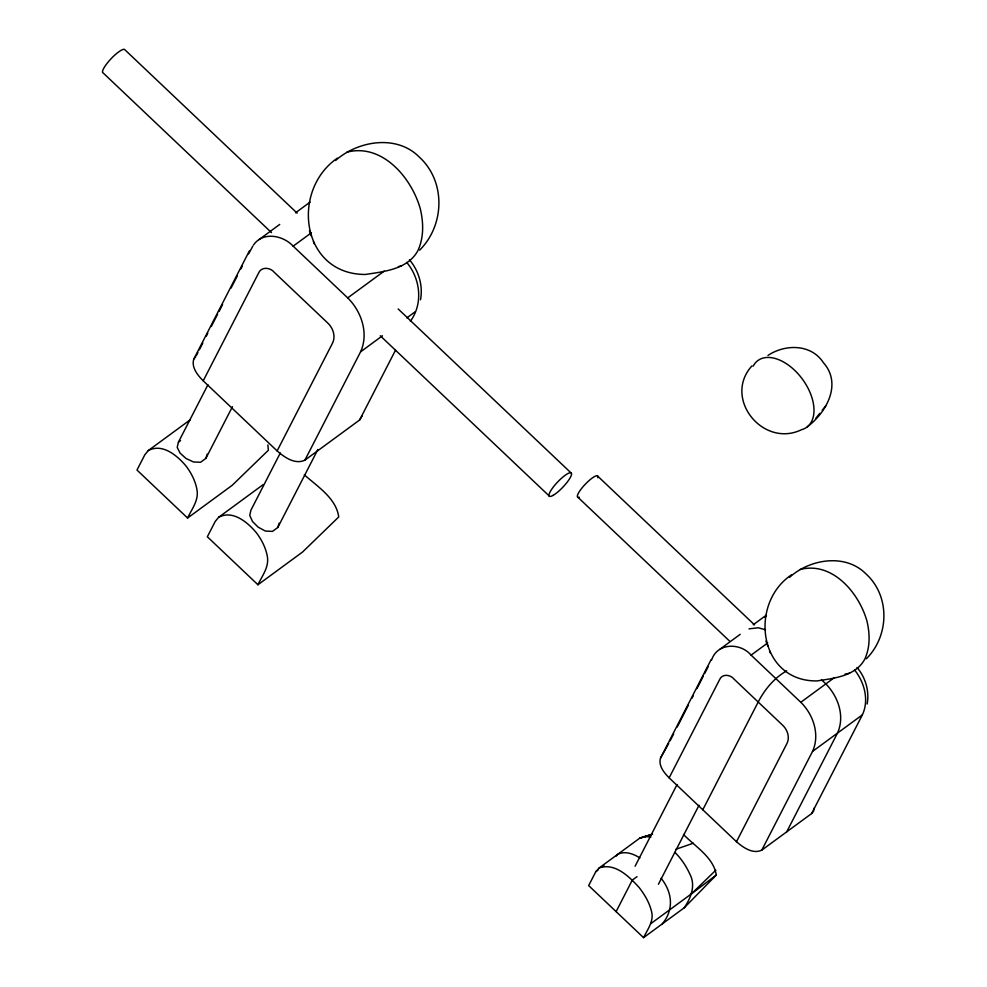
<?xml version="1.0" encoding="UTF-8"?>
<svg xmlns="http://www.w3.org/2000/svg" width="987" height="987" viewBox="0 0 987 987"><rect width="100%" height="100%" fill="white"/><g stroke="black" fill="none" stroke-linecap="round" stroke-linejoin="round"><path stroke-width="1.48" d="M814.152 808.094L813.51 811.252L811.659 813.535L761.791 850.128C752.871 854.458 743.051 847.438 736.475 841.714L669.137 777.855C664.177 772.796 658.181 765.69 660.513 758.115L711.22 659.439M420.511 299.814C423.164 285.675 418.722 270.623 409.42 259.741M867.141 704.015C869.559 691.134 865.513 677.415 857.037 667.508M207.936 384.745L178.425 442.176L177.204 447.407L180.127 453.156L186.074 458.511L193.489 461.965L200.558 462.274L205.888 458.363L232.438 406.693M643.549 937.65C647.509 929.433 654.147 921.155 651.543 911.445C649.384 902.562 644.671 894.604 639.095 887.449C629.361 876.764 614.827 862.268 599.084 868.005L595.815 871.669L588.659 885.586L643.549 937.65L684.225 907.806L716.278 875.05C713.65 857.308 695.144 846.624 683.497 834.484M684.225 907.806C690.986 897.788 695.995 885.376 689.728 873.828C686.051 865.895 681.141 858.53 674.911 852.361M205.888 458.363L207.184 454.119M280.308 452.984L250.969 510.082L249.748 515.325L252.462 521.469L258.212 527.194L265.417 531.068L272.474 531.376L277.816 527.465L279.111 523.209M249.403 250.883L193.748 359.169C191.194 367.485 197.77 375.294 203.211 380.834L277.125 450.923C284.33 457.203 295.101 464.914 304.897 460.152L359.626 419.993L362.18 415.872M304.897 460.152L360.563 351.853C368.965 333.631 361.501 311.374 347.708 297.901L293.151 246.158C283.183 235.313 262.998 231.266 253.56 244.924M410.358 321.281C423.361 303.651 420.4 278.593 406.669 262.357M761.791 850.128L812.511 751.44C820.172 734.834 813.374 714.551 800.802 702.275L751.095 655.134C740.521 642.586 717.29 642.574 711.676 659.884M811.659 813.535L862.379 714.847C869.3 700.079 864.39 682.116 854.52 669.902M196.487 355.295L197.893 352.556M199.312 349.817L202.828 342.958M206.357 336.111L207.763 333.372M211.28 326.512L217.621 314.174M219.04 311.436L222.556 304.576M231.02 288.118L237.361 275.78M240.877 268.933L242.284 266.194M248.625 253.844L252.857 246.071M203.211 380.834L258.569 273.115C261.234 266.404 270.302 267.366 274.25 272.289L327.647 322.934C333.038 327.881 335.962 336.394 332.483 343.217L277.125 450.923M187.592 518.027C191.762 509.107 198.88 500.372 197.005 489.897C195.5 481.237 191.466 473.328 186.272 466.333C177.623 455.821 162.436 442.855 148.26 450.59L144.83 454.773L136.983 470.046L187.592 518.027L232.216 485.283L268.365 450.257L267.884 444.903M277.816 527.465L317.863 449.529M257.94 584.76C262.123 575.828 269.229 567.106 267.366 556.619C265.861 547.97 261.814 540.062 256.62 533.054C247.971 522.542 232.796 509.576 218.62 517.311L215.191 521.494L207.344 536.768L257.94 584.76L302.577 552.004L338.714 516.978C336.283 498.312 317.407 486.48 304.292 474.796M359.626 419.993L395.565 350.077M668.705 743.495L660.513 758.115M670.111 740.756L673.64 733.909M677.156 727.049L688.432 705.113M691.949 698.265L693.367 695.527M696.884 688.667L703.225 676.329M704.632 673.59L708.16 666.743M669.137 777.855L719.572 679.698C722.003 673.578 730.269 674.454 733.859 678.945L782.518 725.1C787.429 729.59 790.106 737.351 786.923 743.569L736.475 841.714M635.085 866.241L677.057 784.554M616.11 911.618L632.297 880.108L636.997 876.666M658.428 884.253L699.006 805.293M702.806 809.784L758.189 702.016C764.765 689.37 774.129 678.044 786.639 670.864M662.326 923.881C674.281 909.397 672.27 892.273 661.13 878.27M786.725 831.831L837.445 733.144C845.97 714.489 836.581 692.146 821.418 679.883M807.403 426.742C826.612 412.307 842.244 383.795 823.38 362.648C811.129 343.772 785.196 343.957 767.948 355.443M193.748 359.169L195.784 356.677M335.592 160.486C357.8 140.771 396.712 134.096 419.376 157.143C446.001 181.534 444.705 225.196 419.66 250.143M789.538 577.37C809.599 559.061 845.39 552.967 866.105 574.015C890.373 596.247 889.188 636.023 866.364 658.761M815.83 418.278L819.79 413.319M822.22 410.259L825.922 405.645M751.897 365.918C722.583 398.378 763.148 448.382 801.555 429.69A41.355 24.885 53.7 0 0 801.666 378.144A41.355 24.885 53.7 0 0 753.155 366.165M764.888 617.406L766.43 615.617M616.221 856.062L617.862 854.236C625.141 850.646 633.518 853.891 639.897 857.937M650.704 923.733L691.381 893.889L715.846 870.176M337.357 158.13C290.055 190.873 301.454 274.707 365.572 274.46C384.313 271.511 407.754 269.352 417.896 250.649C423.954 237.485 423.596 222.68 420.302 208.837C411.69 177.919 382.302 143.004 346.93 152.158M791.377 574.915C748.208 604.007 759.003 681.783 817.076 680.919C834.163 678.242 855.519 676.268 864.76 659.217C870.275 647.225 869.954 633.74 866.956 621.119C859.097 592.953 832.325 561.134 800.099 569.487M691.381 893.889L716.278 875.05M259.05 239.594L279.716 224.419M295.532 212.81L310.128 202.101M293.151 246.158L311.398 232.772M347.708 297.901L384.202 271.129M148.26 450.59L190.417 419.66M178.425 442.176L180.559 440.609M360.563 351.853L382.45 335.777M406.78 317.937L415.293 311.682M218.62 517.311L263.245 484.568M720.016 649.15L740.201 634.333M753.254 624.746L766.319 615.16M751.095 655.134L767.713 642.932M800.802 702.275L834.052 677.884M599.084 868.005L639.761 838.16L651.802 834.546M595.815 871.669L598.159 869.954M601.675 867.363L604.019 865.648M812.511 751.44L862.379 714.847M675.885 849.264L693.355 843.194M749.01 628.855L758.176 627.769L765.517 629.755M652.592 834.052L639.761 838.16L651.371 834.854M398.39 266.564L401.253 266.046M845.131 674.072L849.597 673.257M644.684 836.52L650.914 837.013M597.345 475.796L754.524 624.87M297.149 213.155L124.436 49.35A15.989 3.677 -46.5 0 0 109.865 60.034A15.989 3.677 -46.5 0 0 103.203 73.001L271.462 232.574M398.168 308.956L570.881 472.761M578.012 497.349L729.615 641.131M380.279 335.777L549.648 496.399M769.539 650.951L770.329 653.012M313.397 241.568L314.261 243.838M765.924 641.069L767.763 646.029M309.424 230.736L311.46 236.177M579.27 497.251A14.571 3.343 -46.5 0 1 585.365 484.136A14.571 3.343 -46.5 0 1 597.851 477.757M553.053 495.388A15.989 3.677 -46.5 0 0 571.436 474.907A15.989 3.677 -46.5 0 0 556.31 483.445A15.989 3.677 -46.5 0 0 553.053 495.388"/></g></svg>
